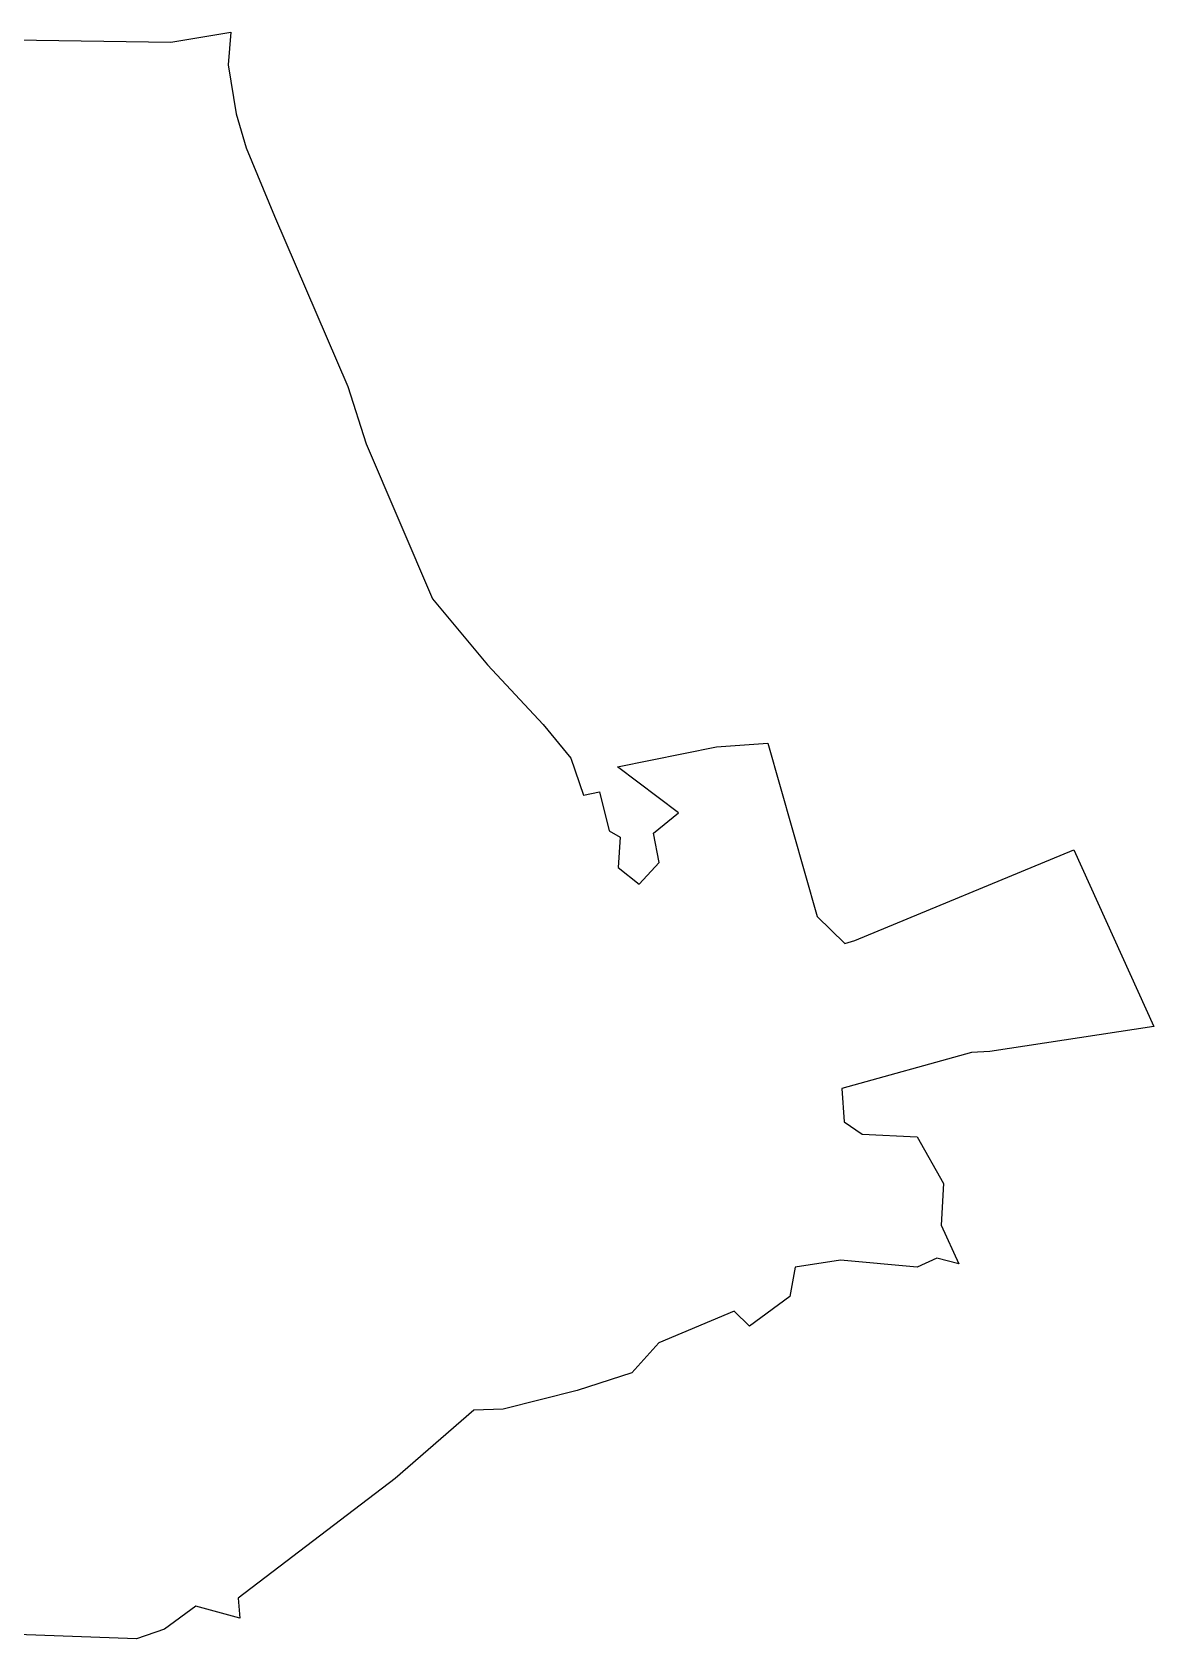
# Model space of a CAD drawing. Header units: metres. Extents: x 306893 to 311442, y 1924002 to 1927686.
# Drawn here: x 309167 to 311442, y 1924002 to 1927262 of the extents above; entities that cross this region are included whole.
import ezdxf

# ---------------------------------------------------------------- set-up
doc = ezdxf.new("R2010")
doc.units = ezdxf.units.M
doc.layers.add('village', color=3, linetype='Continuous')

msp = doc.modelspace()

# ---------------------------------------------------------------- linework, layer by layer
at = {"layer": 'village', "color": 3, "true_color": 0x00ff00}
msp.add_polyline3d([(309131, 1927246.2, 0), (309448.6, 1927241.9, 0), (309570.5, 1927262, 0), (309565.3, 1927195.5, 0), (309581.4, 1927096, 0), (309601.4, 1927027.3, 0), (309658.9, 1926888.4, 0), (309807.7, 1926542.9, 0), (309845, 1926426.9, 0), (309979.1, 1926112.3, 0), (310090.7, 1925978.5, 0), (310204.1, 1925857, 0), (310260.2, 1925788.8, 0), (310285.4, 1925713.9, 0), (310318.1, 1925720.7, 0), (310337.8, 1925641.2, 0), (310359.7, 1925628.7, 0), (310356.1, 1925566.8, 0), (310398.4, 1925533.4, 0), (310438.9, 1925577.1, 0), (310427.6, 1925636.8, 0), (310478, 1925678.2, 0), (310354.3, 1925771.4, 0), (310555.3, 1925811.6, 0), (310659.2, 1925819.2, 0), (310759.5, 1925467.3, 0), (310815.4, 1925413, 0), (310835.9, 1925418.6, 0), (311280, 1925603.1, 0), (311442.3, 1925244.5, 0), (311109.4, 1925193.4, 0), (311072.5, 1925191.9, 0), (310809.8, 1925118.5, 0), (310814.4, 1925050.9, 0), (310850.6, 1925025.9, 0), (310962, 1925020.7, 0), (311015.7, 1924925.8, 0), (311010.7, 1924841.1, 0), (311046.5, 1924762.5, 0), (311002, 1924774.1, 0), (310962.2, 1924755.9, 0), (310806.7, 1924770.5, 0), (310714.6, 1924755.9, 0), (310704.2, 1924696.3, 0), (310622.3, 1924636.6, 0), (310591.5, 1924666.8, 0), (310438.5, 1924602.6, 0), (310383.4, 1924541.6, 0), (310272.7, 1924505.7, 0), (310122.5, 1924467.8, 0), (310063.3, 1924465.7, 0), (309903.7, 1924327.5, 0), (309585.4, 1924084.6, 0), (309588.8, 1924044.1, 0), (309499.1, 1924068.1, 0), (309436.1, 1924021.4, 0), (309379.4, 1924001.9, 0), (309137.7, 1924010.5, 0)], dxfattribs=at)

doc.saveas('drawing.dxf')
